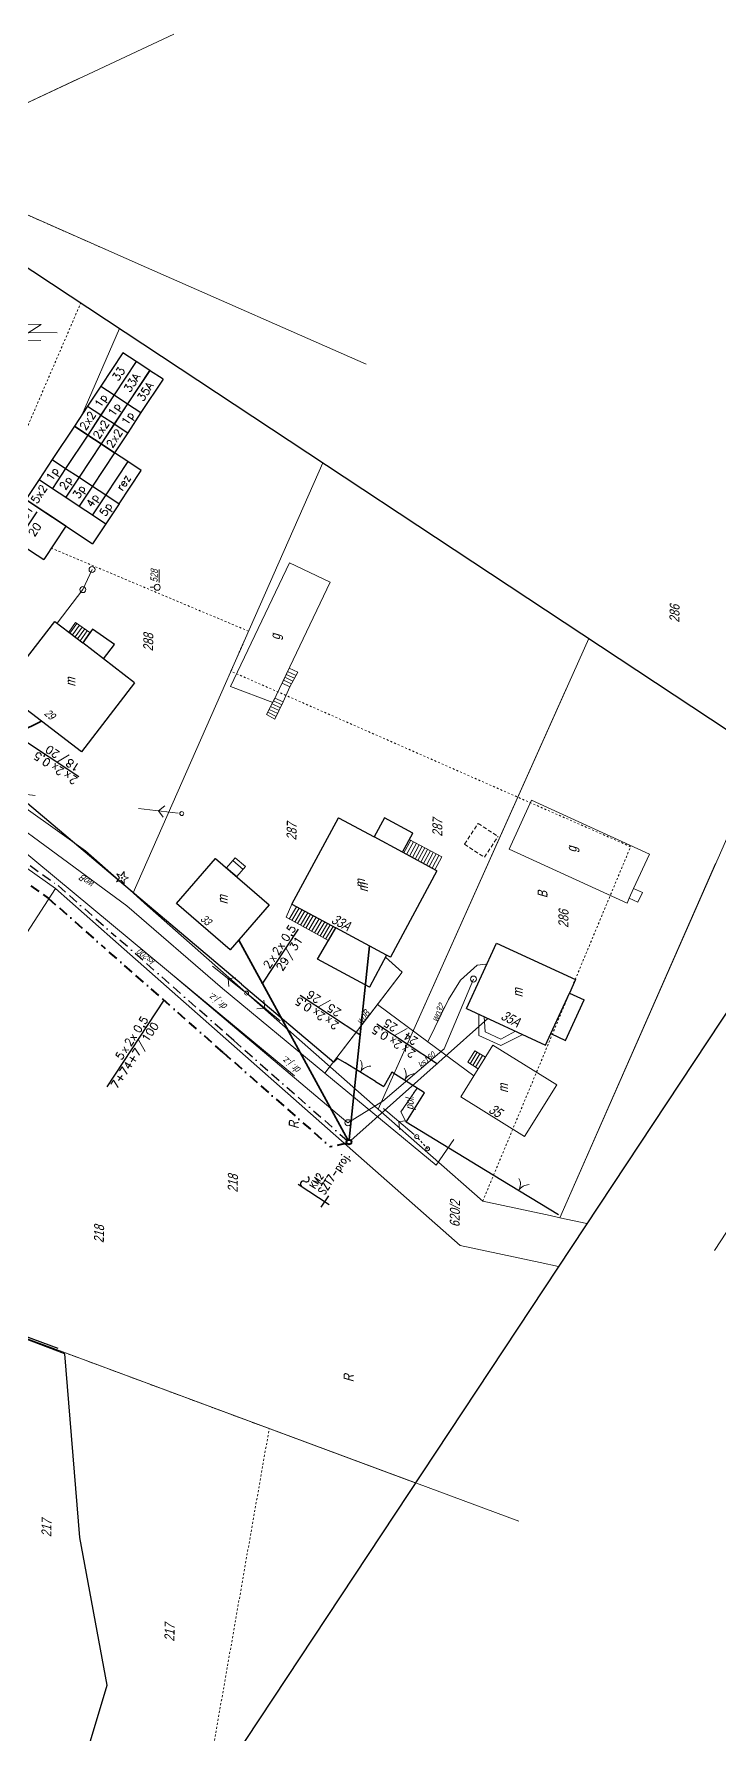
# Model space of a CAD drawing. Header units: millimetres. Extents: x 4848043 to 9699780, y 5827542 to 11659147.
# Drawn here: x 4849772.5 to 4849943.8, y 5830286.4 to 5830711.3 of the extents above; entities that cross this region are included whole.
import ezdxf
from ezdxf.enums import TextEntityAlignment as Align

# ---------------------------------------------------------------- set-up
doc = ezdxf.new("R2010")
doc.units = ezdxf.units.MM
doc.header["$MEASUREMENT"] = 0
for name, pattern in [('0', [0]), ('BORDER', [1.75, 0.5, -0.25, 0.5, -0.25, 0, -0.25]), ('BUD', [0]), ('GUZ', [1, 0.5, -0.5]), ('KOC', [2, 1.5, -0.5]), ('MSZ', [1, 0.5, -0.5]), ('SCH', [0]), ('UOK', [1.5, 1, -0.5]), ('UPG', [0]), ('UPW', [0])]:
    doc.linetypes.add(name, pattern=pattern)
doc.layers.get('0').update_dxf_attribs({"lineweight": 18})
for name, color, linetype, lineweight in [('EADTD_T_0', 7, '0', 18), ('EBTPO_L_6', 9, '0', 18), ('EBUOA_T_0', 7, '0', 25), ('EBUOA_T_1', 251, '0', 25), ('EBUPP_L_2', 7, '0', 13), ('EBUPP_L_3', 6, '0', 25), ('EDZPD_L_0', 251, '0', 18), ('EDZTD_T_0', 7, '0', 25), ('EUZOU_T_0', 251, '0', 18), ('EUZPU_L_4', 251, 'GUZ', 18), ('SDROK_T_0', 250, '0', 18), ('SDROK_T_1', 251, '0', 18), ('SDRPK_L_2', 251, 'KOC', 18), ('SZNPM_T_0', 251, '0', 18), ('SZOPO_T_0', 251, '0', 18), ('SZZPZ_T_0', 251, '0', 15), ('TEL kable doziemne proj.', 32, 'BORDER', 30), ('TEL SŻT7 proj.', 30, 'Continuous', 30), ('TES kable doziemne proj.', 4, 'BORDER', 40), ('TES kable napow. proj.', 241, 'LIN_NAPOW_PROJ', 35), ('TES zakończenia projektowane', 4, 'Continuous', 40), ('UEEPA_L_2', 251, 'MSZ', 18), ('UEEPA_T_2', 251, '0', 18), ('UGGPON_L_1', 2, 'UPG', 18), ('UKKOO_T_2', 7, '0', 18), ('UKKPA_L_4', 7, 'UOK', 18), ('UKKPA_T_4', 251, '0', 18), ('UKKPOR_L_0', 36, '0', 18), ('UTTPO_L_0', 34, '0', 18), ('UWWOO_T_0', 251, '0', 18), ('UWWPO_L_0', 162, 'UPW', 18)]:
    doc.layers.add(name, color=color, linetype=linetype, lineweight=lineweight)
doc.layers.add('RYS layout', color=7, linetype='Continuous', lineweight=30, plot=False)
for name, color, linetype in [('SZOPO_L_0', 251, 'BGS'), ('TES opisy kabli abon.', 30, 'Continuous'), ('TES opisy kabli rozdz.', 30, 'Continuous'), ('TES rury', 6, 'Continuous'), ('TES słup. PD', 6, 'Continuous')]:
    doc.layers.add(name, color=color, linetype=linetype)
doc.styles.add('ROMANS', font='simplex.shx')
doc.styles.add('SIMPLEX', font='simplex.shx', dxfattribs={"width": 0.8, "height": 1.5})
doc.styles.get("Standard").update_dxf_attribs({"font": 'txt', "width": 0.8, "oblique": 15})
doc.linetypes.add('BGS', pattern='A,2.5,[133,ltypeshp.shx,S=0.2,R=0,X=0,Y=0],2.5', length=5)
doc.linetypes.add('LIN_NAPOW_PROJ', pattern='A,0.0001,-0.4,[136,l_napow.shx,S=0.1,R=0,X=-0.4,Y=0],-0.2,[137,l_napow.shx,S=0.1,R=0,X=-0.2,Y=0],-0.2', length=0.8001)

# ---------------------------------------------------------------- blocks, each defined once
blk = doc.blocks.new('OSM')
at = {"color": 0}
blk.add_line((0, 0.375), (0, 0.875), dxfattribs=at)
blk.add_circle((0, 0), 0.375, dxfattribs=at)
blk = doc.blocks.new('DIG')
at = {"color": 0}
for p, q in [((-0.78225, -0.26495), (-0.3012, 0.09375)), ((-0.4937, 0.6621), (-0.0039, 0.31545)), ((-0.3012, 0.09375), (-0.4937, 0.6621)), ((-0.0039, 0.31545), (0.4771, 0.67415)), ((0.4771, 0.67415), (0.2988, 0.1012)), ((0.2988, 0.1012), (0.7886, -0.24545)), ((-0.18225, -0.2575), (-0.78225, -0.26495)), ((0.01025, -0.82585), (-0.18225, -0.2575)), ((0.1886, -0.2529), (0.01025, -0.82585)), ((0.7886, -0.24545), (0.1886, -0.2529))]:
    blk.add_line(p, q, dxfattribs=at)
blk.add_circle((0, 0), 0.045, dxfattribs=at)
blk = doc.blocks.new('SLS')
at = {"color": 0}
blk.add_circle((0, 0), 0.25, dxfattribs=at)
blk.add_circle((0, 0), 0.25, dxfattribs=at)
blk = doc.blocks.new('PNN')
at = {"color": 0}
for p, q in [((0.4395, 0.01539), (5.4395, 0.01539)), ((2.9395, 0.01539), (2.2324, 0.72249)), ((2.9395, 0.01539), (2.2324, -0.69171))]:
    blk.add_line(p, q, dxfattribs=at)
blk = doc.blocks.new('UKK')
at = {"color": 0}
blk.add_circle((0, 0), 0.375, dxfattribs=at)
blk = doc.blocks.new('KIER_PLN2')
for p, q in [((0.34, 24.46), (-1.66, -5.54)), ((0.34, 24.46), (-1.66, -5.54)), ((0.34, -20.54), (0.34, 24.46)), ((0.34, 23.09), (-1.47, -5.54)), ((0.34, 21.71), (-1.28, -5.54)), ((0.34, 20.34), (-1.09, -5.54)), ((0.34, 18.96), (-0.9, -5.54)), ((0.34, 17.59), (-0.71, -5.54)), ((0.34, 16.21), (-0.52, -5.54)), ((0.34, 14.84), (-0.33, -5.54)), ((0.34, 13.46), (-0.14, -5.54)), ((0.34, 12.09), (0.05, -5.54)), ((0.34, 10.71), (0.24, -5.54)), ((-1.66, -5.54), (2.34, -5.54)), ((-0.66, -16.54), (-0.66, -10.54)), ((-0.66, -10.54), (1.34, -16.54)), ((1.34, -16.54), (1.34, -10.54))]:
    blk.add_line(p, q)
blk = doc.blocks.new('BGB')
at = {"color": 0}
for centre, start, end in [((-1.5, 0.021), 0, 60.404), ((1.5, 0.021), 120, 180.404)]:
    blk.add_arc(centre, 1.5, start, end, dxfattribs=at)
blk = doc.blocks.new('KB-IWP')
at = {"style": 'SIMPLEX'}
for p in [(-1.22, 0.25), (0.64, 0.25)]:
    blk.add_text('x', height=1, dxfattribs=at).set_placement(p, align=Align.RIGHT)
at = {"style": 'SIMPLEX', "flags": 1}
blk.add_attdef('TYP-KAB', text='', height=0.5, dxfattribs=at).set_placement((-6.02, 0.25), align=Align.RIGHT)
at = {"style": 'SIMPLEX'}
for tag, p in [('POJ-KAB', (-2.13, 0.25)), ('DL-KAB', (-0.62, -1.25))]:
    blk.add_attdef(tag, text='', height=1, dxfattribs=at).set_placement(p, align=Align.RIGHT)
for tag, p in [('KONS-KAB', (-0.52, 0.25)), ('SR-ZYL', (2.12, 0.25)), ('SEP', (-0.02, -1.25))]:
    blk.add_attdef(tag, text='', height=1, dxfattribs=at).set_placement(p, align=Align.CENTER)
at = {"style": 'SIMPLEX', "flags": 1}
blk.add_attdef('REJ-SZAF', (6.39, 0.25), '', height=0.5, dxfattribs=at)
at = {"style": 'SIMPLEX'}
blk.add_attdef('DL-MON', (0.7, -1.25), '', height=1, dxfattribs=at)
blk = doc.blocks.new('*U135')
for p, q in [((10, 0), (0, 0)), ((0, 0), (0, -4)), ((10, -4), (10, 0)), ((0, -4), (0, -8)), ((9, -4), (1, -4)), ((10, -8), (10, -4)), ((0, -8), (0, -12)), ((10, -12), (10, -8)), ((10, -12), (0, -12))]:
    blk.add_line(p, q)
at = {"style": 'SIMPLEX'}
for tag, p in [('SZAFA', (5, -2)), ('PUNKT', (5, -6))]:
    blk.add_attdef(tag, text='', height=2, dxfattribs=at).set_placement(p, align=Align.MIDDLE_CENTER)
blk = doc.blocks.new('*U136')
for p, q in [((6, 0), (0, 0)), ((0, 0), (0, -4)), ((6, 0), (6, -4)), ((12, 0), (6, 0)), ((22, 0), (12, 0)), ((12, 0), (12, -4)), ((22, -4), (22, 0)), ((6, -4), (0, -4)), ((12, -4), (6, -4)), ((22, -4), (12, -4))]:
    blk.add_line(p, q)
at = {"style": 'SIMPLEX'}
for s, p in [('2x2', (3, -2)), ('1p', (9, -2))]:
    blk.add_text(s, height=2, dxfattribs=at).set_placement(p, align=Align.MIDDLE_CENTER)
blk.add_attdef('PARA1', text='', height=2, dxfattribs=at).set_placement((17, -2), align=Align.MIDDLE_CENTER)
blk = doc.blocks.new('TR-SL1')
blk.add_circle((0, 0), 0.5)
blk = doc.blocks.new('*U126')
for p, q in [((6, 0), (0, 0)), ((0, 0), (0, -16)), ((6, 0), (6, -4)), ((12, 0), (6, 0)), ((22, 0), (12, 0)), ((12, 0), (12, -4)), ((22, -4), (22, 0)), ((6, -4), (6, -8)), ((12, -4), (6, -4)), ((22, -4), (12, -4)), ((12, -4), (12, -8)), ((22, -8), (22, -4)), ((6, -8), (6, -12)), ((12, -8), (6, -8)), ((22, -8), (12, -8)), ((12, -8), (12, -12)), ((22, -12), (22, -8)), ((6, -12), (6, -16)), ((12, -12), (6, -12)), ((22, -12), (12, -12)), ((12, -12), (12, -16)), ((22, -16), (22, -12)), ((0, -16), (0, -20)), ((6, -16), (6, -20)), ((12, -16), (6, -16)), ((22, -16), (12, -16)), ((12, -16), (12, -20)), ((22, -20), (22, -16)), ((6, -20), (0, -20)), ((12, -20), (6, -20)), ((12, -20), (22, -20))]:
    blk.add_line(p, q)
at = {"style": 'SIMPLEX'}
for s, p in [('5x2', (3, -2)), ('1p', (9, -2)), ('2p', (9, -6)), ('3p', (9, -10)), ('4p', (9, -14)), ('5p', (9, -18))]:
    blk.add_text(s, height=2, dxfattribs=at).set_placement(p, align=Align.MIDDLE_CENTER)
for tag, p in [('PARA1', (17, -2)), ('PARA2', (17, -6)), ('PARA3', (17, -10)), ('PARA4', (17, -14)), ('PARA5', (17, -18))]:
    blk.add_attdef(tag, text='', height=2, dxfattribs=at).set_placement(p, align=Align.MIDDLE_CENTER)

msp = doc.modelspace()

# ---------------------------------------------------------------- linework, layer by layer
at = {"layer": 'EBTPO_L_6', "linetype": 'SCH'}
for p, q in [((4849782.86, 5830564.23), (4849781.14, 5830561.82)), ((4849781.46, 5830561.57), (4849783.18, 5830564)), ((4849782.09, 5830561.1), (4849783.83, 5830563.55)), ((4849782.72, 5830560.61), (4849784.48, 5830563.08)), ((4849786.44, 5830561.69), (4849782.86, 5830564.23)), ((4849783.35, 5830560.12), (4849785.13, 5830562.61)), ((4849784.63, 5830559.14), (4849781.14, 5830561.82)), ((4849783.98, 5830559.63), (4849785.79, 5830562.16)), ((4849786.44, 5830561.69), (4849784.63, 5830559.14)), ((4849834.44, 5830549.09), (4849836.21, 5830552.8)), ((4849836.74, 5830548.89), (4849834.79, 5830549.8)), ((4849837.13, 5830549.58), (4849835.13, 5830550.53)), ((4849837.5, 5830550.29), (4849835.48, 5830551.25)), ((4849837.9, 5830550.99), (4849835.81, 5830551.98)), ((4849836.21, 5830552.8), (4849838.33, 5830551.8)), ((4849836.37, 5830548.17), (4849838.33, 5830551.8)), ((4849832.65, 5830545.34), (4849830.54, 5830541.19)), ((4849832.65, 5830545.34), (4849834.7, 5830544.36)), ((4849834.44, 5830549.09), (4849836.37, 5830548.17)), ((4849836.37, 5830548.17), (4849834.7, 5830544.36)), ((4849830.54, 5830541.19), (4849832.64, 5830540.06)), ((4849832.97, 5830540.75), (4849830.83, 5830541.79)), ((4849833.33, 5830541.49), (4849831.2, 5830542.5)), ((4849833.66, 5830542.2), (4849831.56, 5830543.2)), ((4849834.01, 5830542.93), (4849831.93, 5830543.91)), ((4849834.36, 5830543.65), (4849832.3, 5830544.62)), ((4849834.7, 5830544.36), (4849832.64, 5830540.06)), ((4849864.45, 5830506.8), (4849866.17, 5830509.99)), ((4849864.45, 5830506.8), (4849866.17, 5830509.99)), ((4849866.54, 5830509.79), (4849864.83, 5830506.62)), ((4849866.54, 5830509.79), (4849864.83, 5830506.62)), ((4849867.24, 5830509.41), (4849865.52, 5830506.22)), ((4849867.24, 5830509.41), (4849865.52, 5830506.22)), ((4849874.29, 5830505.63), (4849866.17, 5830509.99)), ((4849874.29, 5830505.63), (4849866.17, 5830509.99)), ((4849867.95, 5830509.04), (4849866.23, 5830505.85)), ((4849867.95, 5830509.04), (4849866.23, 5830505.85)), ((4849868.64, 5830508.65), (4849866.95, 5830505.48)), ((4849868.64, 5830508.65), (4849866.95, 5830505.48)), ((4849869.36, 5830508.28), (4849867.64, 5830505.09)), ((4849869.36, 5830508.28), (4849867.64, 5830505.09)), ((4849870.05, 5830507.9), (4849868.35, 5830504.71)), ((4849870.05, 5830507.9), (4849868.35, 5830504.71)), ((4849870.76, 5830507.51), (4849869.05, 5830504.34)), ((4849870.76, 5830507.51), (4849869.05, 5830504.34)), ((4849871.48, 5830507.14), (4849869.76, 5830503.95)), ((4849871.48, 5830507.14), (4849869.76, 5830503.95)), ((4849820.53, 5830502.91), (4849822.74, 5830505.41)), ((4849820.53, 5830502.91), (4849822.74, 5830505.41)), ((4849823.1, 5830500.7), (4849820.53, 5830502.91)), ((4849823.1, 5830500.7), (4849820.53, 5830502.91)), ((4849822.13, 5830504.72), (4849824.67, 5830502.51)), ((4849822.13, 5830504.72), (4849824.67, 5830502.51)), ((4849825.28, 5830503.22), (4849822.74, 5830505.41)), ((4849825.28, 5830503.22), (4849822.74, 5830505.41)), ((4849823.1, 5830500.7), (4849825.28, 5830503.22)), ((4849823.1, 5830500.7), (4849825.28, 5830503.22)), ((4849872.57, 5830502.44), (4849864.45, 5830506.8)), ((4849872.17, 5830506.77), (4849870.45, 5830503.58)), ((4849872.17, 5830506.77), (4849870.45, 5830503.58)), ((4849872.88, 5830506.37), (4849871.17, 5830503.2)), ((4849872.88, 5830506.37), (4849871.17, 5830503.2)), ((4849873.58, 5830506), (4849871.86, 5830502.81)), ((4849873.58, 5830506), (4849871.86, 5830502.81)), ((4849872.57, 5830502.44), (4849874.29, 5830505.63)), ((4849872.57, 5830502.44), (4849874.29, 5830505.63)), ((4849836.87, 5830493.81), (4849835.4, 5830490.54)), ((4849836.87, 5830493.81), (4849835.4, 5830490.54)), ((4849845.99, 5830484.73), (4849835.4, 5830490.54)), ((4849845.99, 5830484.73), (4849835.4, 5830490.54)), ((4849836.17, 5830490.11), (4849838, 5830493.19)), ((4849836.17, 5830490.11), (4849838, 5830493.19)), ((4849847.87, 5830487.9), (4849836.87, 5830493.81)), ((4849836.88, 5830489.73), (4849838.72, 5830492.82)), ((4849836.88, 5830489.73), (4849838.72, 5830492.82)), ((4849837.58, 5830489.34), (4849839.41, 5830492.45)), ((4849837.58, 5830489.34), (4849839.41, 5830492.45)), ((4849838.29, 5830488.95), (4849840.12, 5830492.06)), ((4849838.29, 5830488.95), (4849840.12, 5830492.06)), ((4849838.98, 5830488.58), (4849840.82, 5830491.68)), ((4849838.98, 5830488.58), (4849840.82, 5830491.68)), ((4849839.69, 5830488.18), (4849841.53, 5830491.31)), ((4849839.69, 5830488.18), (4849841.53, 5830491.31)), ((4849840.39, 5830487.81), (4849842.22, 5830490.92)), ((4849840.39, 5830487.81), (4849842.22, 5830490.92)), ((4849841.08, 5830487.42), (4849842.94, 5830490.55)), ((4849841.08, 5830487.42), (4849842.94, 5830490.55)), ((4849841.79, 5830487.03), (4849843.65, 5830490.17)), ((4849841.79, 5830487.03), (4849843.65, 5830490.17)), ((4849842.49, 5830486.65), (4849844.34, 5830489.78)), ((4849842.49, 5830486.65), (4849844.34, 5830489.78)), ((4849843.2, 5830486.26), (4849845.06, 5830489.41)), ((4849843.2, 5830486.26), (4849845.06, 5830489.41)), ((4849843.89, 5830485.89), (4849845.75, 5830489.03)), ((4849843.89, 5830485.89), (4849845.75, 5830489.03)), ((4849844.61, 5830485.49), (4849846.46, 5830488.64)), ((4849844.61, 5830485.49), (4849846.46, 5830488.64)), ((4849845.3, 5830485.1), (4849847.18, 5830488.27)), ((4849845.3, 5830485.1), (4849847.18, 5830488.27)), ((4849847.87, 5830487.9), (4849845.99, 5830484.73)), ((4849847.87, 5830487.9), (4849845.99, 5830484.73)), ((4849880.8, 5830454.3), (4849882.57, 5830457.17)), ((4849883.14, 5830456.82), (4849881.35, 5830453.95)), ((4849883.81, 5830456.41), (4849882.02, 5830453.54)), ((4849885.18, 5830455.57), (4849882.57, 5830457.17)), ((4849883.39, 5830452.7), (4849880.8, 5830454.3)), ((4849884.49, 5830455.98), (4849882.72, 5830453.11)), ((4849883.39, 5830452.7), (4849885.18, 5830455.57))]:
    msp.add_line(p, q, dxfattribs=at)
at = {"layer": 'EBTPO_L_6', "linetype": 'SCH', "lineweight": 20}
for p, q in [((4849872.57, 5830502.44), (4849864.45, 5830506.8)), ((4849847.87, 5830487.9), (4849836.87, 5830493.81))]:
    msp.add_line(p, q, dxfattribs=at)
at = {"layer": 'EBTPO_L_6', "linetype": '0'}
for p, q in [((4849883.58, 5830460.96), (4849883.51, 5830466.36)), ((4849884.88, 5830465.67), (4849885.15, 5830461.95)), ((4849889.03, 5830458.48), (4849883.58, 5830460.96)), ((4849885.15, 5830461.95), (4849889.06, 5830460.08)), ((4849894.5, 5830461.22), (4849889.03, 5830458.48)), ((4849889.06, 5830460.08), (4849892.68, 5830462.07))]:
    msp.add_line(p, q, dxfattribs=at)
at = {"layer": 'EBUPP_L_2', "linetype": '0'}
for p, q in [((4849821.54, 5830548.22), (4849836.26, 5830579.12)), ((4849836.26, 5830579.12), (4849846.43, 5830574.26)), ((4849846.43, 5830574.26), (4849832.13, 5830544.25)), ((4849832.13, 5830544.25), (4849821.54, 5830548.22)), ((4849879.02, 5830445.65), (4849887.05, 5830458.61)), ((4849887.05, 5830458.61), (4849903.02, 5830448.69)), ((4849894.97, 5830435.75), (4849903.02, 5830448.69)), ((4849879.02, 5830445.65), (4849894.97, 5830435.75))]:
    msp.add_line(p, q, dxfattribs=at)
at = {"layer": 'EBUPP_L_2', "linetype": '0', "lineweight": 20}
for p, q in [((4849891.13, 5830507.61), (4849896.73, 5830519.83)), ((4849896.73, 5830519.83), (4849926.15, 5830506.32)), ((4849891.13, 5830507.61), (4849920.55, 5830494.1)), ((4849926.15, 5830506.32), (4849922.2, 5830497.71)), ((4849920.55, 5830494.1), (4849921.09, 5830495.29)), ((4849921.09, 5830495.29), (4849922.2, 5830497.71)), ((4849921.09, 5830495.29), (4849922.2, 5830497.71)), ((4849921.09, 5830495.29), (4849923.26, 5830494.29)), ((4849922.2, 5830497.71), (4849924.38, 5830496.71)), ((4849923.26, 5830494.29), (4849924.38, 5830496.71))]:
    msp.add_line(p, q, dxfattribs=at)
at = {"layer": 'EBUPP_L_3', "linetype": '0'}
for p, q in [((4849764.38, 5830547.2), (4849777.65, 5830564.5)), ((4849777.65, 5830564.5), (4849784.63, 5830559.14)), ((4849787.07, 5830562.57), (4849784.63, 5830559.14)), ((4849792.55, 5830558.7), (4849787.07, 5830562.57)), ((4849789.82, 5830555.14), (4849784.63, 5830559.14)), ((4849789.82, 5830555.14), (4849792.55, 5830558.7)), ((4849797.6, 5830549.18), (4849789.82, 5830555.14)), ((4849784.31, 5830531.9), (4849764.38, 5830547.2)), ((4849797.6, 5830549.18), (4849784.31, 5830531.9)), ((4849836.87, 5830493.81), (4849848.5, 5830515.39)), ((4849848.5, 5830515.39), (4849857.4, 5830510.61)), ((4849859.96, 5830515.41), (4849857.4, 5830510.61)), ((4849867.04, 5830511.6), (4849859.96, 5830515.41)), ((4849864.45, 5830506.8), (4849867.04, 5830511.6)), ((4849864.45, 5830506.8), (4849857.4, 5830510.61)), ((4849808.05, 5830493.95), (4849817.82, 5830505.26)), ((4849817.82, 5830505.26), (4849831.23, 5830493.67)), ((4849873.09, 5830502.15), (4849864.45, 5830506.8)), ((4849873.09, 5830502.15), (4849861.48, 5830480.57)), ((4849821.47, 5830482.37), (4849808.05, 5830493.95)), ((4849831.23, 5830493.67), (4849821.47, 5830482.37)), ((4849836.87, 5830493.81), (4849847.87, 5830487.9)), ((4849843.25, 5830480.08), (4849847.87, 5830487.9)), ((4849860.51, 5830481.09), (4849847.87, 5830487.9)), ((4849856.21, 5830473.09), (4849843.25, 5830480.08)), ((4849860.51, 5830481.09), (4849856.21, 5830473.09)), ((4849861.48, 5830480.57), (4849860.51, 5830481.09))]:
    msp.add_line(p, q, dxfattribs=at)
at = {"layer": 'EBUPP_L_3', "linetype": 'BUD', "lineweight": 20}
for p, q in [((4849836.87, 5830493.81), (4849848.5, 5830515.39)), ((4849848.5, 5830515.39), (4849857.4, 5830510.61)), ((4849859.96, 5830515.41), (4849857.4, 5830510.61)), ((4849867.04, 5830511.6), (4849859.96, 5830515.41)), ((4849864.45, 5830506.8), (4849867.04, 5830511.6)), ((4849864.45, 5830506.8), (4849857.4, 5830510.61)), ((4849808.05, 5830493.95), (4849817.82, 5830505.26)), ((4849817.82, 5830505.26), (4849831.23, 5830493.67)), ((4849873.09, 5830502.15), (4849864.45, 5830506.8)), ((4849873.09, 5830502.15), (4849861.48, 5830480.57)), ((4849821.47, 5830482.37), (4849808.05, 5830493.95)), ((4849831.23, 5830493.67), (4849821.47, 5830482.37)), ((4849843.25, 5830480.08), (4849847.87, 5830487.9)), ((4849860.51, 5830481.09), (4849847.87, 5830487.9)), ((4849856.21, 5830473.09), (4849843.25, 5830480.08)), ((4849860.51, 5830481.09), (4849856.21, 5830473.09))]:
    msp.add_line(p, q, dxfattribs=at)
at = {"layer": 'EBUPP_L_3', "linetype": 'BUD'}
for p, q in [((4849836.87, 5830493.81), (4849847.87, 5830487.9)), ((4849880.44, 5830467.71), (4849887.97, 5830484.06)), ((4849887.97, 5830484.06), (4849907.71, 5830474.97)), ((4849861.48, 5830480.57), (4849860.51, 5830481.09)), ((4849907.71, 5830474.97), (4849906.17, 5830471.61)), ((4849901.51, 5830461.5), (4849906.17, 5830471.61)), ((4849901.51, 5830461.5), (4849906.17, 5830471.61)), ((4849905.2, 5830459.79), (4849909.86, 5830469.91)), ((4849906.17, 5830471.61), (4849909.86, 5830469.91)), ((4849880.44, 5830467.71), (4849900.18, 5830458.62)), ((4849900.18, 5830458.62), (4849901.51, 5830461.5)), ((4849901.51, 5830461.5), (4849905.2, 5830459.79))]:
    msp.add_line(p, q, dxfattribs=at)
at = {"layer": 'EDZPD_L_0', "linetype": '0'}
for p, q in [((4849745.65, 5830677.17), (4849800.55, 5830652.97)), ((4849800.55, 5830652.97), (4849855.45, 5830628.76)), ((4849784.39, 5830616.06), (4849793.85, 5830637.67)), ((4849797.22, 5830496.64), (4849844.59, 5830604.12)), ((4849858.4, 5830442.62), (4849910.99, 5830560.22)), ((4849858.4, 5830442.62), (4849905.52, 5830547.98)), ((4849785.34, 5830507.12), (4849748.29, 5830533.62)), ((4849903.79, 5830415.47), (4849954.69, 5830531.33)), ((4849743.76, 5830521.86), (4849777.88, 5830497.71)), ((4849797.22, 5830496.64), (4849785.34, 5830507.12)), ((4849797.22, 5830496.64), (4849785.34, 5830507.12)), ((4849903.79, 5830415.47), (4849942.67, 5830503.97)), ((4849717.57, 5830405.01), (4849777.88, 5830497.71)), ((4849717.57, 5830405.01), (4849777.88, 5830497.71)), ((4849777.88, 5830497.71), (4849792.13, 5830485.11)), ((4849777.88, 5830497.71), (4849792.13, 5830485.11)), ((4849800.07, 5830494.11), (4849797.22, 5830496.64)), ((4849800.07, 5830494.11), (4849797.22, 5830496.64)), ((4849858.4, 5830442.62), (4849800.07, 5830494.11)), ((4849858.4, 5830442.62), (4849800.07, 5830494.11)), ((4849792.13, 5830485.11), (4849878.92, 5830408.51)), ((4849792.13, 5830485.11), (4849878.92, 5830408.51)), ((4849942.43, 5830407.24), (4849993.25, 5830485.58)), ((4849884.52, 5830419.59), (4849858.4, 5830442.62)), ((4849884.52, 5830419.59), (4849858.4, 5830442.62)), ((4849901.36, 5830415.99), (4849884.52, 5830419.59)), ((4849901.36, 5830415.99), (4849884.52, 5830419.59)), ((4849903.79, 5830415.47), (4849901.36, 5830415.99)), ((4849903.79, 5830415.47), (4849901.36, 5830415.99)), ((4849910.55, 5830414.03), (4849903.79, 5830415.47)), ((4849910.55, 5830414.03), (4849903.79, 5830415.47)), ((4849878.92, 5830408.51), (4849898.87, 5830404.25)), ((4849878.92, 5830408.51), (4849898.87, 5830404.25)), ((4849717.57, 5830405.01), (4849867.69, 5830349.2)), ((4849717.57, 5830405.01), (4849893.55, 5830339.59)), ((4849898.87, 5830404.25), (4849903.44, 5830403.28)), ((4849898.87, 5830404.25), (4849903.44, 5830403.28))]:
    msp.add_line(p, q, dxfattribs=at)
at = {"layer": 'EUZPU_L_4', "linetype": 'GUZ'}
for p, q in [((4849789.97, 5830657.62), (4849745.65, 5830677.17)), ((4849760.71, 5830589.59), (4849784.15, 5830644.08)), ((4849826.05, 5830562.04), (4849776.79, 5830582.81)), ((4849821.63, 5830552.04), (4849826.05, 5830562.04)), ((4849921.45, 5830508.19), (4849821.63, 5830552.04)), ((4849884.52, 5830419.59), (4849921.45, 5830508.19)), ((4849831.21, 5830362.75), (4849717.57, 5830405.01)), ((4849831.21, 5830362.75), (4849717.57, 5830405.01)), ((4849813.89, 5830264.11), (4849831.21, 5830362.75)), ((4849813.89, 5830264.11), (4849831.21, 5830362.75))]:
    msp.add_line(p, q, dxfattribs=at)
at = {"layer": 'RYS layout'}
msp.add_lwpolyline([(4849519.6, 5830339.47), (4849740.2, 5830673.14), (4849977.94, 5830515.95), (4849757.33, 5830182.29)], close=True, dxfattribs=at)
at = {"layer": 'SDRPK_L_2', "linetype": 'KOC'}
for p, q in [((4849868.12, 5830447.83), (4849864.07, 5830441.9)), ((4849864.07, 5830441.9), (4849865.43, 5830439.36))]:
    msp.add_line(p, q, dxfattribs=at)
at = {"layer": 'SZOPO_L_0', "linetype": 'BGS'}
for p, q in [((4849824.3, 5830473.82), (4849759.35, 5830528.68)), ((4849824.3, 5830473.82), (4849847.35, 5830454.32)), ((4849848.25, 5830455.25), (4849847.35, 5830454.32)), ((4849850.19, 5830454.13), (4849848.25, 5830455.25)), ((4849857.71, 5830449.52), (4849850.19, 5830454.13)), ((4849861.81, 5830451.86), (4849859.84, 5830448.22)), ((4849869.96, 5830446.66), (4849861.81, 5830451.86)), ((4849857.71, 5830449.52), (4849859.84, 5830448.22)), ((4849865.43, 5830439.36), (4849869.96, 5830446.66)), ((4849889.05, 5830424.91), (4849865.43, 5830439.36)), ((4849903.48, 5830416.21), (4849889.05, 5830424.91)), ((4849718.79, 5830404.85), (4849778.42, 5830382.84)), ((4849783.9, 5830335.55), (4849780.2, 5830381.44)), ((4849790.72, 5830298.67), (4849783.9, 5830335.55)), ((4849783.3, 5830273.72), (4849790.72, 5830298.67))]:
    msp.add_line(p, q, dxfattribs=at)
at = {"layer": 'SZOPO_L_0', "linetype": 'BGS', "lineweight": 30, "flags": 128}
msp.add_lwpolyline([(4849780.2, 5830381.44), (4849718.77, 5830404.81)], dxfattribs=at)
at = {"layer": 'TEL kable doziemne proj.', "ltscale": 5}
for p, q in [((4849742.62, 5830523.91), (4849778.5, 5830498.49)), ((4849778.5, 5830498.49), (4849792.79, 5830485.86)), ((4849822.34, 5830459.78), (4849792.79, 5830485.86)), ((4849822.34, 5830459.78), (4849850.67, 5830434.78))]:
    msp.add_line(p, q, dxfattribs=at)
at = {"layer": 'TES kable doziemne proj.', "ltscale": 5}
for p, q in [((4849742.79, 5830518.89), (4849776.01, 5830495.35)), ((4849776.01, 5830495.35), (4849790.15, 5830482.86)), ((4849819.7, 5830456.78), (4849790.15, 5830482.86)), ((4849819.7, 5830456.78), (4849846.46, 5830433.16)), ((4849850.59, 5830434.08), (4849846.46, 5830433.16))]:
    msp.add_line(p, q, dxfattribs=at)
at = {"layer": 'TES kable napow. proj.', "ltscale": 5}
for p, q in [((4849743.14, 5830524.28), (4849774.34, 5830539.55)), ((4849850.83, 5830434.91), (4849823.6, 5830484.83)), ((4849851.19, 5830434.98), (4849856.28, 5830483.37)), ((4849851.58, 5830434.78), (4849885.8, 5830465.24))]:
    msp.add_line(p, q, dxfattribs=at)
at = {"layer": 'TES opisy kabli rozdz.'}
for p, q in [((4849768.58, 5830535.73), (4849783.7, 5830525.73)), ((4849838.46, 5830487.55), (4849829.4, 5830473.86)), ((4849804.92, 5830469.82), (4849790.62, 5830448.19)), ((4849838.97, 5830471.05), (4849854.09, 5830461.06)), ((4849858.12, 5830463.95), (4849873.24, 5830453.95))]:
    msp.add_line(p, q, dxfattribs=at)
at = {"layer": 'TES rury', "linetype": 'Continuous'}
for p, q in [((4849838.43, 5830423.87), (4849846.19, 5830418.74)), ((4849845.97, 5830420.94), (4849844.08, 5830418.09))]:
    msp.add_line(p, q, dxfattribs=at)
for centre, start, end in [((4849839.69, 5830423.9), 56.5292, 236.5292), ((4849840.49, 5830425.11), 236.5292, 56.5292)]:
    msp.add_arc(centre, 0.721, start, end, dxfattribs=at)
at = {"layer": 'TES zakończenia projektowane'}
msp.add_circle((4849851.13, 5830434.38), 0.609, dxfattribs=at)
at = {"layer": 'UEEPA_L_2', "linetype": 'MSZ'}
msp.add_line((4849870.75, 5830432.68), (4849868.06, 5830435.73), dxfattribs=at)
at = {"layer": 'UGGPON_L_1', "linetype": 'Continuous', "lineweight": 18}
msp.add_lwpolyline([(4849865.43, 5830439.36), (4849864.07, 5830441.9), (4849868.12, 5830447.83)], dxfattribs=at)
at = {"layer": 'UKKPA_L_4', "linetype": 'UOK'}
for p, q in [((4849879.97, 5830508.79), (4849883.36, 5830513.99)), ((4849883.36, 5830513.99), (4849888.35, 5830510.74)), ((4849879.97, 5830508.79), (4849884.95, 5830505.54)), ((4849884.95, 5830505.54), (4849888.35, 5830510.74))]:
    msp.add_line(p, q, dxfattribs=at)
at = {"layer": 'UKKPOR_L_0', "linetype": '0'}
for p, q in [((4849786.98, 5830577.46), (4849784.67, 5830572.44)), ((4849784.67, 5830572.44), (4849778.24, 5830564.05)), ((4849772.66, 5830504.74), (4849753.48, 5830520.69)), ((4849806.05, 5830477), (4849772.66, 5830504.74)), ((4849806.05, 5830477), (4849772.66, 5830504.74)), ((4849837.51, 5830450.88), (4849806.05, 5830477)), ((4849850.86, 5830439.2), (4849806.05, 5830477)), ((4849882.21, 5830475.12), (4849874.86, 5830457.63)), ((4849874.86, 5830457.63), (4849859.54, 5830444.58)), ((4849859.54, 5830444.58), (4849850.86, 5830439.2))]:
    msp.add_line(p, q, dxfattribs=at)
at = {"layer": 'UTTPO_L_0', "linetype": '0'}
for q in [(4849807.41, 5830711.29), (4849783.54, 5830700.08)]:
    msp.add_line((4849759.66, 5830688.86), q, dxfattribs=at)
at = {"layer": 'UWWPO_L_0', "linetype": 'UPW'}
for p, q in [((4849795.62, 5830493.43), (4849760.3, 5830519.37)), ((4849819.54, 5830472.78), (4849795.62, 5830493.43)), ((4849819.54, 5830472.78), (4849795.62, 5830493.43)), ((4849860.22, 5830480.54), (4849864.44, 5830476.86)), ((4849860.22, 5830480.54), (4849864.44, 5830476.86)), ((4849878.96, 5830474.82), (4849883.15, 5830478.55)), ((4849883.15, 5830478.55), (4849885.33, 5830478.79)), ((4849864.44, 5830476.86), (4849845.06, 5830451.62)), ((4849864.44, 5830476.86), (4849858.23, 5830468.77)), ((4849876, 5830470.01), (4849878.96, 5830474.82)), ((4849845.06, 5830451.62), (4849819.54, 5830472.78)), ((4849845.06, 5830451.62), (4849819.54, 5830472.78)), ((4849870.85, 5830459.38), (4849876, 5830470.01)), ((4849845.06, 5830451.62), (4849858.23, 5830468.77)), ((4849858.23, 5830468.77), (4849870.85, 5830459.38)), ((4849882.28, 5830450.9), (4849870.85, 5830459.38)), ((4849872.88, 5830428.58), (4849845.06, 5830451.62)), ((4849872.88, 5830428.58), (4849877.33, 5830435))]:
    msp.add_line(p, q, dxfattribs=at)

# ---------------------------------------------------------------- block references
at = {"linetype": 'Continuous', "xscale": 1.999999999999998, "zscale": 1.999999999999998, "rotation": 89.17478727465868}
msp.add_blockref('KIER_PLN2', (4849757.67, 5830636.22), dxfattribs=at)
at = {"layer": 'SZNPM_T_0', "xscale": 2, "yscale": 2, "zscale": 2, "rotation": 88.97723720235952}
msp.add_blockref('OSM', (4849803.24, 5830573.01), dxfattribs=at)
msp.add_blockref('OSM', (4849803.24, 5830573.01), dxfattribs=at)
at = {"layer": 'SZOPO_T_0'}
for p, xscale, yscale, zscale, rotation in [((4849853.95, 5830451.82), 2.000000000321979, 2.000000000321979, 2.000000000321979, 329.2472276002052), ((4849865.01, 5830449.8), 1.999999999927562, 1.999999999927562, 1.999999999927562, 331.9272299138455)]:
    msp.add_blockref('BGB', p, dxfattribs=dict(at, xscale=xscale, yscale=yscale, zscale=zscale, rotation=rotation))
at = {"layer": 'SZOPO_T_0', "linetype": 'Continuous', "lineweight": 18, "xscale": 1.99999999956259, "yscale": 1.99999999956259, "zscale": 1.99999999956259, "rotation": 328.8884514278996}
msp.add_blockref('BGB', (4849893.48, 5830422.24, 252.33), dxfattribs=at)
at = {"layer": 'SZZPZ_T_0', "xscale": 2, "yscale": 2, "zscale": 2, "rotation": 88.97723720235952}
msp.add_blockref('DIG', (4849794.45, 5830500.39), dxfattribs=at)
msp.add_blockref('DIG', (4849794.45, 5830500.39), dxfattribs=at)
at = {"layer": 'TEL SŻT7 proj.', "linetype": 'ByBlock', "rotation": 268.9772371911668}
msp.add_blockref('TR-SL1', (4849851.13, 5830434.38), dxfattribs=at)
at = {"layer": 'TES opisy kabli abon.', "linetype": 'Continuous'}
for p, xscale, yscale, zscale, rotation, values in [((4849778.86, 5830528.93), 1.999999999546577, 1.999999999546577, 1.999999999546577, 146.5291581772033, {'POJ-KAB': '2', 'KONS-KAB': '2', 'DL-KAB': '18', 'DL-MON': '20', 'SR-ZYL': '0,5', 'SEP': '/'}), ((4849834.92, 5830482.21), 1.999999999546584, 1.999999999546584, 1.999999999546584, 56.52915818062385, {'POJ-KAB': '2', 'KONS-KAB': '2', 'DL-KAB': '29', 'DL-MON': '31', 'SR-ZYL': '0,5', 'SEP': '/'}), ((4849844.09, 5830467.67), 1.999999999546571, 1.999999999546571, 1.999999999546571, 146.5291581799242, {'POJ-KAB': '2', 'KONS-KAB': '2', 'DL-KAB': '25', 'DL-MON': '26', 'SR-ZYL': '0,5', 'SEP': '/'}), ((4849798.03, 5830459.39), 1.999999999546577, 1.999999999546577, 1.999999999546577, 56.5291581719414, {'POJ-KAB': '5', 'KONS-KAB': '2', 'DL-KAB': '7+74+7', 'DL-MON': '100', 'SR-ZYL': '0,5', 'SEP': '/'}), ((4849863.24, 5830460.56), 1.999999999546571, 1.999999999546571, 1.999999999546571, 146.5291581799242, {'POJ-KAB': '2', 'KONS-KAB': '2', 'DL-KAB': '24', 'DL-MON': '25', 'SR-ZYL': '0,5', 'SEP': '/'})]:
    msp.add_blockref('KB-IWP', p, dxfattribs=dict(at, xscale=xscale, yscale=yscale, zscale=zscale, rotation=rotation)).add_auto_attribs(values)
at = {"layer": 'TES słup. PD'}
for name, p, rotation, values in [('*U136', (4849782.55, 5830613.28), 56.52915818203845, {'PARA1': '33'}), ('*U136', (4849785.89, 5830611.07), 56.52915818203845, {'PARA1': '33A'}), ('*U136', (4849789.22, 5830608.86), 56.52915818203845, {'PARA1': '35A'}), ('*U126', (4849770.42, 5830594.92), 56.52915817872768, {'PARA5': 'rez'}), ('*U135', (4849764.9, 5830586.58), 56.52915818203845, {'SZAFA': 'PKJ01', 'PUNKT': '20'})]:
    msp.add_blockref(name, p, dxfattribs=dict(at, rotation=rotation)).add_auto_attribs(values)
at = {"layer": 'UEEPA_T_2'}
for name, p, xscale, yscale, zscale, rotation in [('PNN', (4849761.97, 5830522.22), 2.000000000428033, 2.000000000428033, 2.000000000428033, 353.1072372070406), ('PNN', (4849809.37, 5830516.47), 2.000000000428033, 2.000000000428033, 2.000000000428033, 173.1072372070406), ('SLS', (4849809.37, 5830516.47), 2, 2, 2, 88.97723720235952), ('PNN', (4849825.54, 5830471.59), 2.000000000011658, 2.000000000011658, 2.000000000011658, 141.4672372189895), ('PNN', (4849825.54, 5830471.59), 2.000000000250987, 2.000000000250987, 2.000000000250987, 141.4672375605968), ('SLS', (4849825.54, 5830471.59), 2, 2, 2, 88.97723720235952), ('SLS', (4849825.54, 5830471.59), 2, 2, 2, 88.97723720235952), ('PNN', (4849825.54, 5830471.59), 2.000000000110336, 2.000000000110336, 2.000000000110336, 320.2172371978556), ('PNN', (4849825.54, 5830471.59), 2.00000000008283, 2.00000000008283, 2.00000000008283, 320.2172257350179), ('PNN', (4849868.06, 5830435.73), 1.999999999839474, 1.999999999839474, 1.999999999839474, 139.8572356083862), ('SLS', (4849868.06, 5830435.73), 2, 2, 2, 88.97723720235952), ('SLS', (4849870.75, 5830432.68), 2, 2, 2, 88.97723720235952)]:
    msp.add_blockref(name, p, dxfattribs=dict(at, xscale=xscale, yscale=yscale, zscale=zscale, rotation=rotation))
at = {"layer": 'UKKPA_T_4', "xscale": 2, "yscale": 2, "zscale": 2, "rotation": 88.97723720235952}
for p in [(4849786.98, 5830577.46), (4849784.67, 5830572.44), (4849882.21, 5830475.12), (4849850.86, 5830439.2)]:
    msp.add_blockref('UKK', p, dxfattribs=at)

# ---------------------------------------------------------------- texts
at = {"layer": 'EADTD_T_0', "insert": (4849775.74, 5830540.49), "char_height": 2, "attachment_point": 8, "rotation": 319.1716, "line_spacing_factor": 0.82}
msp.add_mtext('29', dxfattribs=at)
at = {"layer": 'EADTD_T_0', "line_spacing_factor": 0.82}
for s, insert, char_height, width, attachment_point, rotation in [('33', (4849814.73, 5830489.09), 2, 2.88, 8, 319.1716), ('33A', (4849848.57, 5830488.11), 2.5, 4.32, 8, 331.7181), ('35A', (4849888.81, 5830465.16), 2.5, 2.88, 7, 332.1186), ('35', (4849885.76, 5830441.89), 2.5, 2.88, 7, 328.131)]:
    msp.add_mtext(s, dxfattribs=dict(at, insert=insert, char_height=char_height, width=width, attachment_point=attachment_point, rotation=rotation))
at = {"layer": 'EBUOA_T_0', "insert": (4849833.07, 5830560.59), "char_height": 2.48, "attachment_point": 5, "rotation": 88.9772, "line_spacing_factor": 0.82}
msp.add_mtext('g', dxfattribs=at)
at = {"layer": 'EBUOA_T_1', "char_height": 2.48, "attachment_point": 9, "rotation": 88.9772, "line_spacing_factor": 0.82}
for insert in [(4849782.8, 5830550.41), (4849855.17, 5830499.99), (4849820.83, 5830496.02)]:
    msp.add_mtext('m', dxfattribs=dict(at, insert=insert))
at = {"layer": 'EBUOA_T_1', "char_height": 2.5, "width": 2, "rotation": 88.9772, "line_spacing_factor": 0.82}
for s, insert, attachment_point in [('g', (4849907.07, 5830507.5), 5), ('m', (4849855.9, 5830499.05), 9), ('m', (4849820.83, 5830496.02), 9), ('m', (4849893.26, 5830471.67), 5), ('m', (4849889.58, 5830447.8), 5)]:
    msp.add_mtext(s, dxfattribs=dict(at, insert=insert, attachment_point=attachment_point))
at = {"layer": 'EDZTD_T_0', "char_height": 2.48, "attachment_point": 5, "rotation": 88.9772, "line_spacing_factor": 0.82}
for s, insert in [('286', (4849932.43, 5830566.44)), ('288', (4849801.02, 5830559.26)), ('287', (4849836.82, 5830511.99)), ('218', (4849788.72, 5830411.36)), ('217', (4849775.59, 5830337.91))]:
    msp.add_mtext(s, dxfattribs=dict(at, insert=insert))
at = {"layer": 'EDZTD_T_0', "char_height": 2.5, "rotation": 88.9772, "line_spacing_factor": 0.82}
for s, insert, width, attachment_point in [('287', (4849874.48, 5830512.95), 6, 8), ('286', (4849904.68, 5830490.18), 6, 5), ('218', (4849822.13, 5830424.03), 5.3333, 5), ('620/2', (4849878.85, 5830416.45), 9.6667, 8), ('217', (4849806.32, 5830311.79), 5.3333, 5)]:
    msp.add_mtext(s, dxfattribs=dict(at, insert=insert, width=width, attachment_point=attachment_point))
at = {"layer": 'EUZOU_T_0', "char_height": 2.5, "width": 1.44, "rotation": 88.9772, "line_spacing_factor": 0.82}
for s, insert, attachment_point in [('B', (4849899.45, 5830496.24), 5), ('R', (4849837.35, 5830439.58), 6)]:
    msp.add_mtext(s, dxfattribs=dict(at, insert=insert, attachment_point=attachment_point))
at = {"layer": 'EUZOU_T_0', "insert": (4849851.02, 5830375.34), "char_height": 2.5, "attachment_point": 5, "rotation": 88.9772, "line_spacing_factor": 0.82}
msp.add_mtext('R', dxfattribs=at)
at = {"layer": 'SDROK_T_0', "insert": (4849818.54, 5830469.66), "char_height": 1.8, "attachment_point": 5, "rotation": 140.3637, "line_spacing_factor": 0.82}
msp.add_mtext('dr. j.z.', dxfattribs=at)
at = {"layer": 'SDROK_T_0', "insert": (4849836.9, 5830453.81), "char_height": 1.8, "width": 8.4, "attachment_point": 5, "rotation": 140.3637, "line_spacing_factor": 0.82}
msp.add_mtext('dr. j.z.', dxfattribs=at)
at = {"layer": 'SDROK_T_1', "insert": (4849866.55, 5830444.12), "char_height": 2, "width": 4.5333, "attachment_point": 5, "rotation": 88.9772, "line_spacing_factor": 0.82}
msp.add_mtext('pol.', dxfattribs=at)
at = {"layer": 'SZNPM_T_0', "insert": (4849802.45, 5830574.26), "char_height": 1.8, "attachment_point": 4, "rotation": 88.9772, "line_spacing_factor": 0.82}
msp.add_mtext('{\\L528}\\P', dxfattribs=at)
at = {"layer": 'TES rury', "linetype": 'Continuous', "style": 'ROMANS', "width": 0.8}
for s, height, p in [('SŻT7-proj.', 2, (4849844.94, 5830421.01)), ('KM2', 1.8, (4849842.66, 5830422.52))]:
    msp.add_text(s, height=height, rotation=56.5292, dxfattribs=at).set_placement(p)
at = {"layer": 'UKKOO_T_2', "insert": (4849801, 5830481.19), "char_height": 1.5, "attachment_point": 8, "rotation": 140.2783, "line_spacing_factor": 0.82}
msp.add_mtext('ks200', dxfattribs=at)
at = {"layer": 'UKKOO_T_2', "char_height": 1.5, "attachment_point": 8, "line_spacing_factor": 0.82}
for s, insert, width, rotation in [('ks200', (4849801, 5830481.19), 6.72, 140.2783), ('ks160', (4849870.98, 5830454.32), 6.48, 40.4309)]:
    msp.add_mtext(s, dxfattribs=dict(at, insert=insert, width=width, rotation=rotation))
at = {"layer": 'UWWOO_T_0', "insert": (4849786.28, 5830500.28), "char_height": 1.8, "attachment_point": 8, "rotation": 143.6978, "line_spacing_factor": 0.82}
msp.add_mtext('woB', dxfattribs=at)
at = {"layer": 'UWWOO_T_0', "char_height": 1.8, "line_spacing_factor": 0.82}
for s, insert, width, attachment_point, rotation in [('woB', (4849786.28, 5830500.28), 4.32, 8, 143.6978), ('wo32', (4849873.4, 5830466.66), 5.76, 5, 64.1249), ('woB', (4849854.2, 5830463.52), 4.32, 7, 52.1073)]:
    msp.add_mtext(s, dxfattribs=dict(at, insert=insert, width=width, attachment_point=attachment_point, rotation=rotation))

doc.saveas('drawing.dxf')
